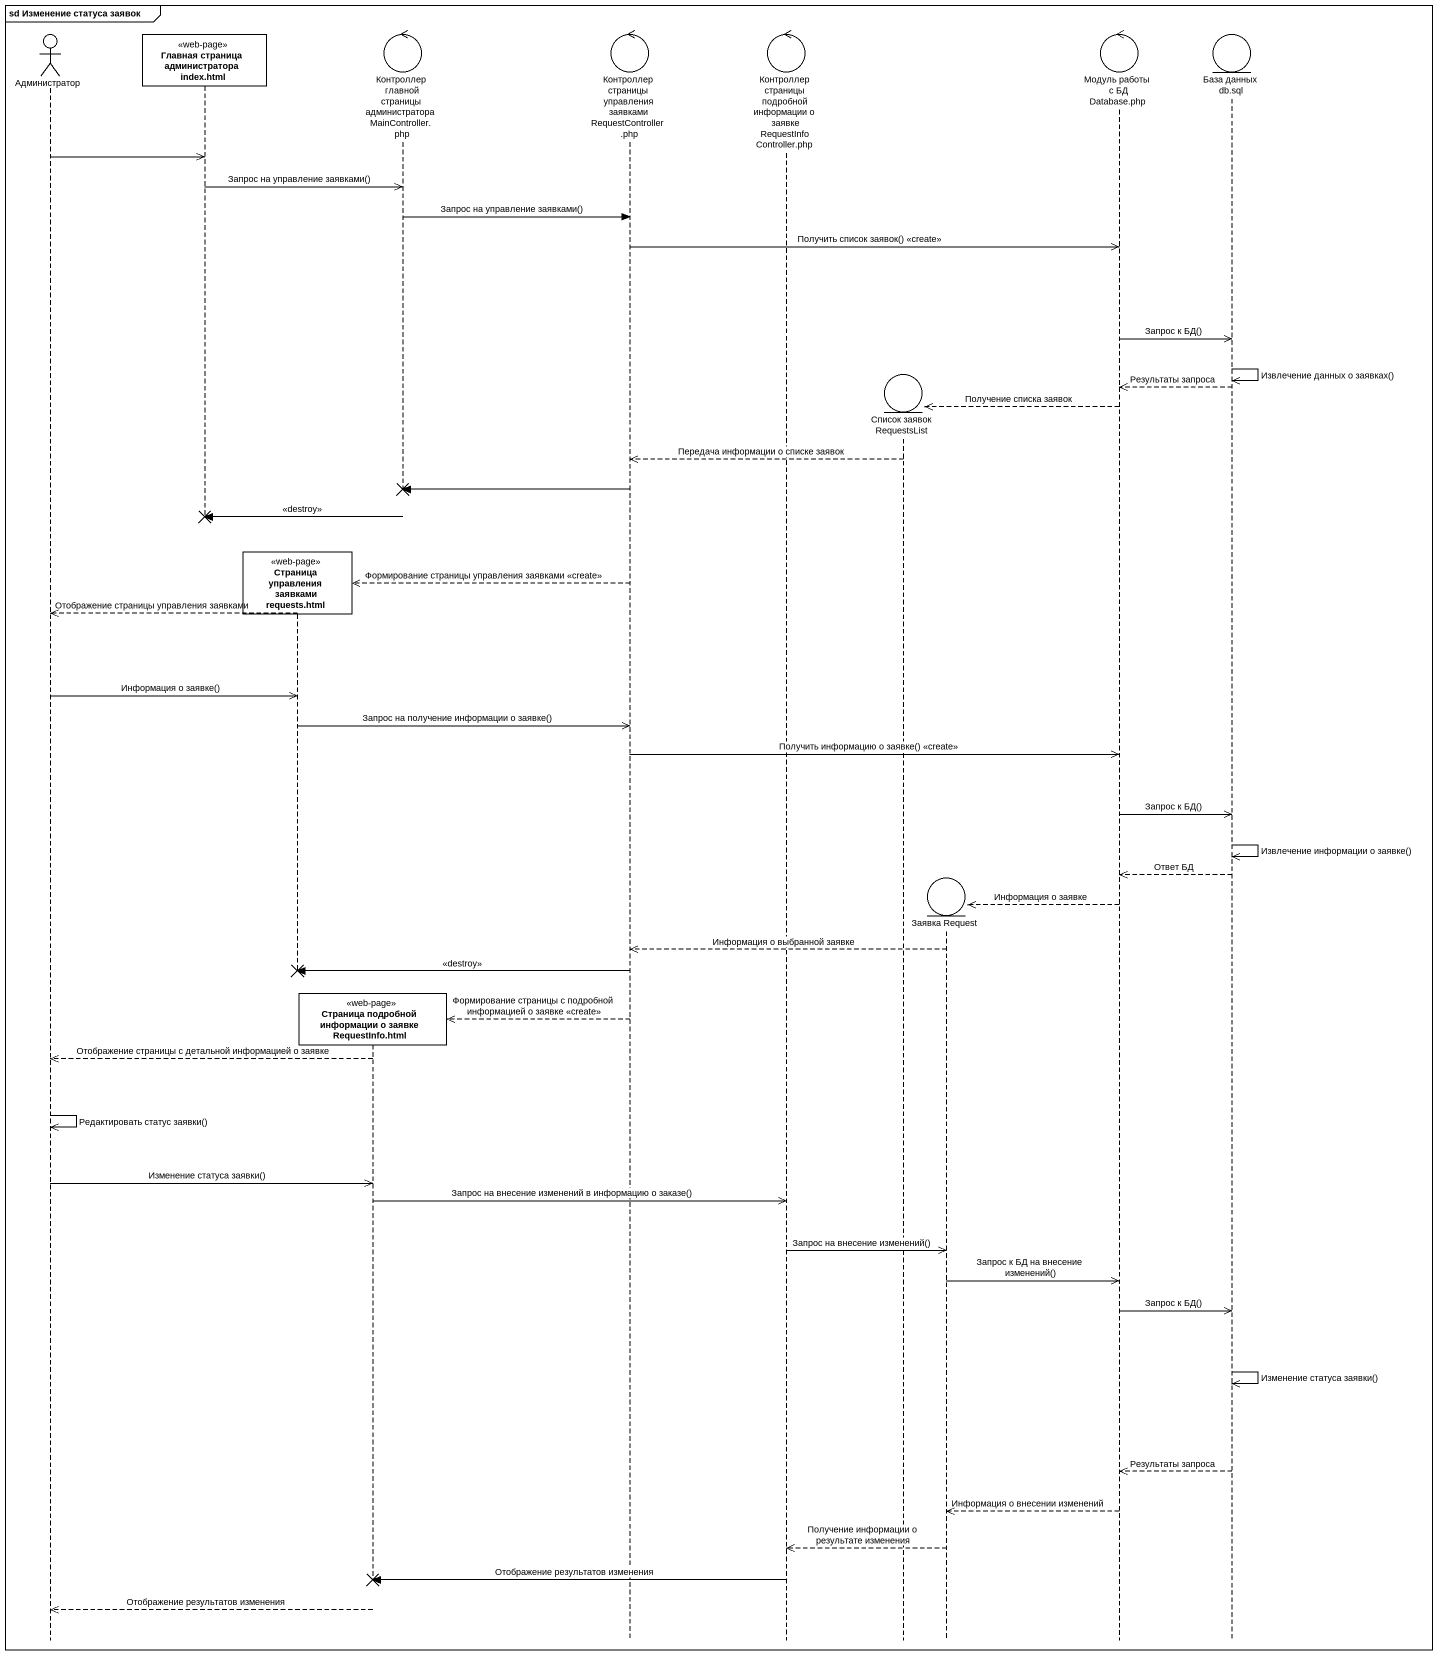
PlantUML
@startuml
mainframe sd Изменение статуса заявок
hide footbox
actor Администратор
participant "Главная страница администратора index.html" as Главная_страница <<web-page>>
participant "Страница управления заявками requests.html" as Страница_управления <<web-page>>
participant "Cтраница подробной информации о заявке RequestInfo.html" as Cтраница_подробной <<web-page>>
control "Контроллер главной страницы администратора MainController.php" as Контроллер_главной_страницы
control "Контроллер страницы управления заявками RequestController.php" as Контроллер_страницы
control "Контроллер страницы подробной информации о заявке RequestInfoController.php" as Контроллер_страницы_2
entity "Список заявок RequestsList" as Список_заявок_RequestsList
entity "Заявка Request" as Заявка_Request
control "Модуль работы с БД Database.php" as Модуль_работы_с_БД_Database
entity "База данных db.sql" as База_данных_db_sql

Администратор ->> Главная_страница
Главная_страница ->> Контроллер_главной_страницы : Запрос на управление заявками()
Контроллер_главной_страницы -> Контроллер_страницы : Запрос на управление заявками()
Контроллер_страницы ->> Модуль_работы_с_БД_Database : Получить список заявок() <<create>>
Модуль_работы_с_БД_Database ->> База_данных_db_sql : Запрос к БД()
База_данных_db_sql ->> База_данных_db_sql : Извлечение данных о заявках()
База_данных_db_sql -->> Модуль_работы_с_БД_Database : Результаты запроса
Модуль_работы_с_БД_Database -->> Список_заявок_RequestsList ** : Получение списка заявок
Список_заявок_RequestsList -->> Контроллер_страницы : Передача информации о списке заявок
Контроллер_страницы -> Контроллер_главной_страницы !!
Контроллер_главной_страницы -> Главная_страница !! : <<destroy>>
Контроллер_страницы -->> Страница_управления ** : Формирование страницы управления заявками <<create>>
Страница_управления -->> Администратор : Отображение страницы управления заявками
Администратор ->> Страница_управления : Информация о заявке()
Страница_управления ->> Контроллер_страницы : Запрос на получение информации о заявке()
Контроллер_страницы ->> Модуль_работы_с_БД_Database : Получить информацию о заявке() <<create>>
Модуль_работы_с_БД_Database ->> База_данных_db_sql : Запрос к БД()
База_данных_db_sql ->> База_данных_db_sql : Извлечение информации о заявке()
База_данных_db_sql -->> Модуль_работы_с_БД_Database : Ответ БД
Модуль_работы_с_БД_Database -->> Заявка_Request ** : Информация о заявке
Заявка_Request -->> Контроллер_страницы : Информация о выбранной заявке
Контроллер_страницы -> Страница_управления !! : <<destroy>>
Контроллер_страницы -->> Cтраница_подробной ** : Формирование страницы с подробной информацией о заявке <<create>>
Cтраница_подробной -->> Администратор : Отображение страницы с детальной информацией о заявке
Администратор ->> Администратор : Редактировать статус заявки()
Администратор ->> Cтраница_подробной : Изменение статуса заявки()
Cтраница_подробной ->> Контроллер_страницы_2 : Запрос на внесение изменений в информацию о заказе()
Контроллер_страницы_2 ->> Заявка_Request : Запрос на внесение изменений()
Заявка_Request ->> Модуль_работы_с_БД_Database : Запрос к БД на внесение изменений()
Модуль_работы_с_БД_Database ->> База_данных_db_sql : Запрос к БД()
База_данных_db_sql ->> База_данных_db_sql : Изменение статуса заявки()
База_данных_db_sql -->> Модуль_работы_с_БД_Database : Результаты запроса
Модуль_работы_с_БД_Database -->> Заявка_Request : Информация о внесении изменений
Заявка_Request -->> Контроллер_страницы_2 : Получение информации о результате изменения
Контроллер_страницы_2 -> Cтраница_подробной !! : Отображение результатов изменения
Cтраница_подробной -->> Администратор : Отображение результатов изменения
@enduml
